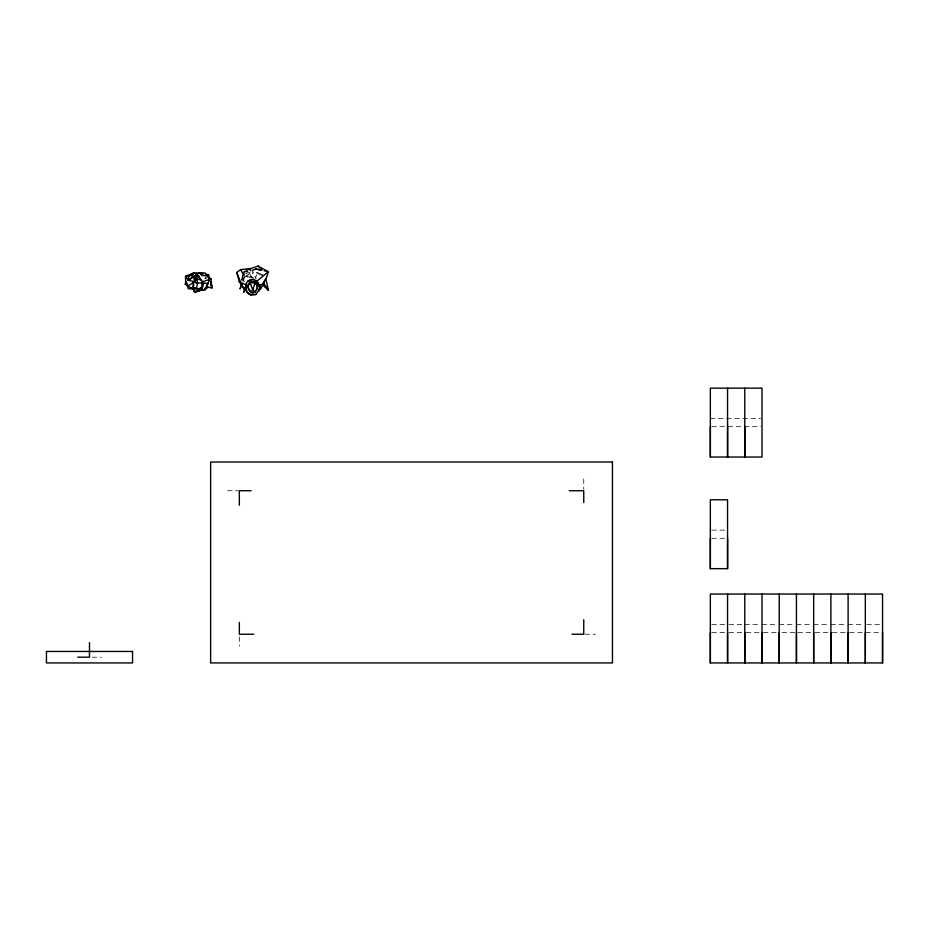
<?xml version="1.0" encoding="UTF-8"?>
<svg xmlns="http://www.w3.org/2000/svg" width="929" height="929" viewBox="0 0 929 929"><rect width="100%" height="100%" fill="white"/><g stroke="black" fill="none" stroke-linecap="round" stroke-linejoin="round"><path stroke-width="0.7" stroke-dasharray="4.64 3.48" d="M242.968 281.208L243.038 278.445L245.221 275.785L251.387 276.482L249.135 277.725L246.022 276.087L243.038 278.445L242.771 280.152L244.687 281.626M241.923 279.768L242.736 275.588L241.354 278.746M241.447 280.14L242.736 275.588M255.429 278.189L256.683 274.775M243.166 281.046L244.71 277.097M241.784 280.186L243.108 278.003M246.022 276.087L251.62 272.023M204.426 278.863L206.795 277.585M245.767 273.637L251.527 271.674M249.135 277.725L252.096 277.295L255.185 278.572M710.348 418.491L760.572 418.491M711.777 426.678L760.572 426.678M227.547 490.733L238.033 490.733M711.777 530.122L727.57 530.122M711.777 538.309L727.57 538.309M711.777 624.404L727.57 624.404M728.998 624.404L743.351 624.404M744.779 624.404L760.572 624.404M762.001 624.404L777.794 624.404M779.222 624.404L795.015 624.404M796.443 624.404L812.236 624.404M813.665 624.404L829.458 624.404M830.886 624.404L846.679 624.404M848.107 624.404L863.889 624.404M866.769 624.404L879.682 624.404M711.777 632.591L727.57 632.591M728.998 632.591L744.779 632.591M746.219 632.591L762.001 632.591M763.441 632.591L779.222 632.591M782.09 632.591L796.443 632.591M797.883 632.591L813.665 632.591M815.105 632.591L830.886 632.591M832.326 632.591L848.107 632.591M849.547 632.591L879.682 632.591M585.061 634.24L595.547 634.24M92.122 657.198L101.296 657.198M249.518 273.521L252.096 277.295L252.676 271.28L256.218 278.99M205.204 277.063L206.296 279.223M583.749 478.934L583.749 489.42M239.345 636.853L239.345 646.038"/><path stroke-width="1.39" d="M710.348 662.934L710.348 594.049L882.55 594.049L882.55 662.934L710.348 662.934L710.348 632.591M727.57 538.309L727.57 568.653L710.348 568.653L710.348 538.309M710.348 457.033L710.348 388.148L762.001 388.148L762.001 457.033L710.348 457.033L710.348 426.678M727.57 632.591L727.57 662.934L727.57 594.049M727.57 426.678L727.57 457.033L727.57 388.148M744.779 632.591L744.779 662.934L744.779 594.049M744.779 426.678L744.779 457.033L744.779 388.148M762.001 632.591L762.001 662.934L762.001 594.049M779.222 632.591L779.222 662.934L779.222 594.049M796.443 632.591L796.443 662.934L796.443 594.049M813.665 632.591L813.665 662.934L813.665 594.049M830.886 632.591L830.886 662.934L830.886 594.049M848.107 632.591L848.107 662.934L848.107 594.049M865.329 632.591L865.329 662.934L865.329 594.049M882.55 662.934L882.55 632.591M260.457 289.349L266.623 277.283L268.318 271.698L258.076 266.066L250.725 268.597L240.681 269.573L236.744 272.476L239.229 281.592L244.687 290.045L244.71 287.804M259.667 289.256L259.725 285.517L256.276 280.918L253.257 279.315L250.493 279.629L247.788 281.185C243.828 285.354 245.256 293.309 251.074 294.911L255.73 294.528L259.667 289.256L259.725 285.517L256.276 280.918M245.976 284.088L245.837 289.407L248.078 293.285L251.074 294.911M188.134 280.21L191.502 278.212L193.72 272.917L188.657 276.772L188.134 280.21L195.88 275.344L197.262 275.379L197.018 279.583L193.29 282.184L193.081 287.073L198.341 289.836L202.394 287.816L203.614 283.624L201.454 279.71L196.751 278.897L194.672 281.801L188.134 280.21L185.51 276.366L193.72 272.917L205.123 272.998L209.652 279.501L205.1 289.395L194.266 291.601L194.544 289.256L187.495 286.144L185.637 282.126L185.51 276.366L189.353 275.936M195.88 275.344L194.672 281.801L193.662 276.947L195.88 275.344L196.414 276.575M258.738 291.346L259.818 286.411L257.496 282.195L253.257 279.315L247.788 281.185M250.249 270.594L250.725 268.597L246.046 270.42M257.67 286.48L256.927 289.465L255.069 291.938L253.245 292.635L250.679 292.252L248.519 289.407L247.811 286.55L248.751 283.531L250.273 282.091L252.885 281.417L256.23 283.031L257.67 286.48L255.045 282.822L250.133 282.88L247.811 286.55M193.871 284.437L193.081 287.073L198.341 289.836L201.187 287.363M241.61 283.926L240.065 288.954L242.132 283.682M263.464 283.809L264.66 280.163M194.266 291.601L195.125 292.449L201.279 290.08L205.588 289.755L207.991 283.299M245.279 288.791L243.572 292.507L245.372 288.803M186.381 281.661L184.999 284.135L187.646 285.667L188.181 288.687L193.546 289.128M191.92 275.646L193.72 272.917M250.679 292.252L252.781 289.976L255.045 282.822L256.23 283.031M250.482 281.975L248.391 284.135L247.938 287.061L250.122 291.172L252.839 292.809L255.405 291.671L257.263 287.862L257.194 285.04L256.323 282.939L254.569 282.01L250.482 281.975L254.569 282.01M256.253 281.696L268.318 271.698L264.15 270.78M208.746 280.43L210.906 278.607L208.955 277.504M193.476 282.521L187.495 286.144L186.717 282.59M191.502 278.212L189.168 279.385L189.76 280.546M252.131 270.629L255.312 269.166L261.943 269.956L258.076 266.066M193.662 276.947L197.262 275.379L198.98 275.878L200.258 280.152M204.763 288.652L208.259 287.212L211.963 287.967L210.906 278.607M202.22 289.569L197.262 290.998M205.843 288.153L208.259 287.212M258.285 285.586L263.36 283.902M195.973 274.38L200.014 273.126L203.695 273.811M201.895 281.917L209.652 279.501L208.607 274.729L206.157 274.276M193.29 282.184L197.482 283.194L201.581 282.671L202.394 287.816L196.46 289.209L197.482 283.194L197.018 279.583M206.354 274.81L208.607 274.729M247.59 271.663L243.944 271.744L244.06 276.099L240.681 269.573M251.132 490.733L239.345 490.733L239.345 505.248M569.245 490.733L583.749 490.733L583.749 502.531M253.849 634.24L239.345 634.24L239.345 622.442M571.962 634.24L583.749 634.24L583.749 619.724M77.711 657.198L89.498 657.198L89.498 642.682M207.434 275.669L201.965 275.623L200.014 273.126L202.057 274.009M255.73 294.528L249.878 294.412L246.661 291.567L245.511 288.292M201.872 282.544L208.235 283.693M255.8 268.934L261.363 270.165M256.729 272.638L262.93 275.425M239.229 281.592L246.44 285.191M255.069 291.938L252.781 289.976L250.133 282.88M261.99 284.483L268.458 290.266L265.764 278.63M197.262 275.379L199.909 277.992M264.254 284.727L268.458 290.266L263.151 282.73M192.268 287.816L195.125 292.449M210.581 284.146L211.719 286.039L210.686 281.708M241.11 283.937L244.687 290.045M210.5 284.39L211.963 287.967M236.744 272.476L240.657 282.311M202.127 286.538L202.394 287.816M727.57 568.653L727.57 499.779L710.348 499.779L710.348 568.653M612.455 462.027L210.639 462.027L210.639 662.934L612.455 662.934L612.455 462.027M132.557 651.461L46.45 651.461L46.45 662.934L132.557 662.934L132.557 651.461"/></g></svg>
